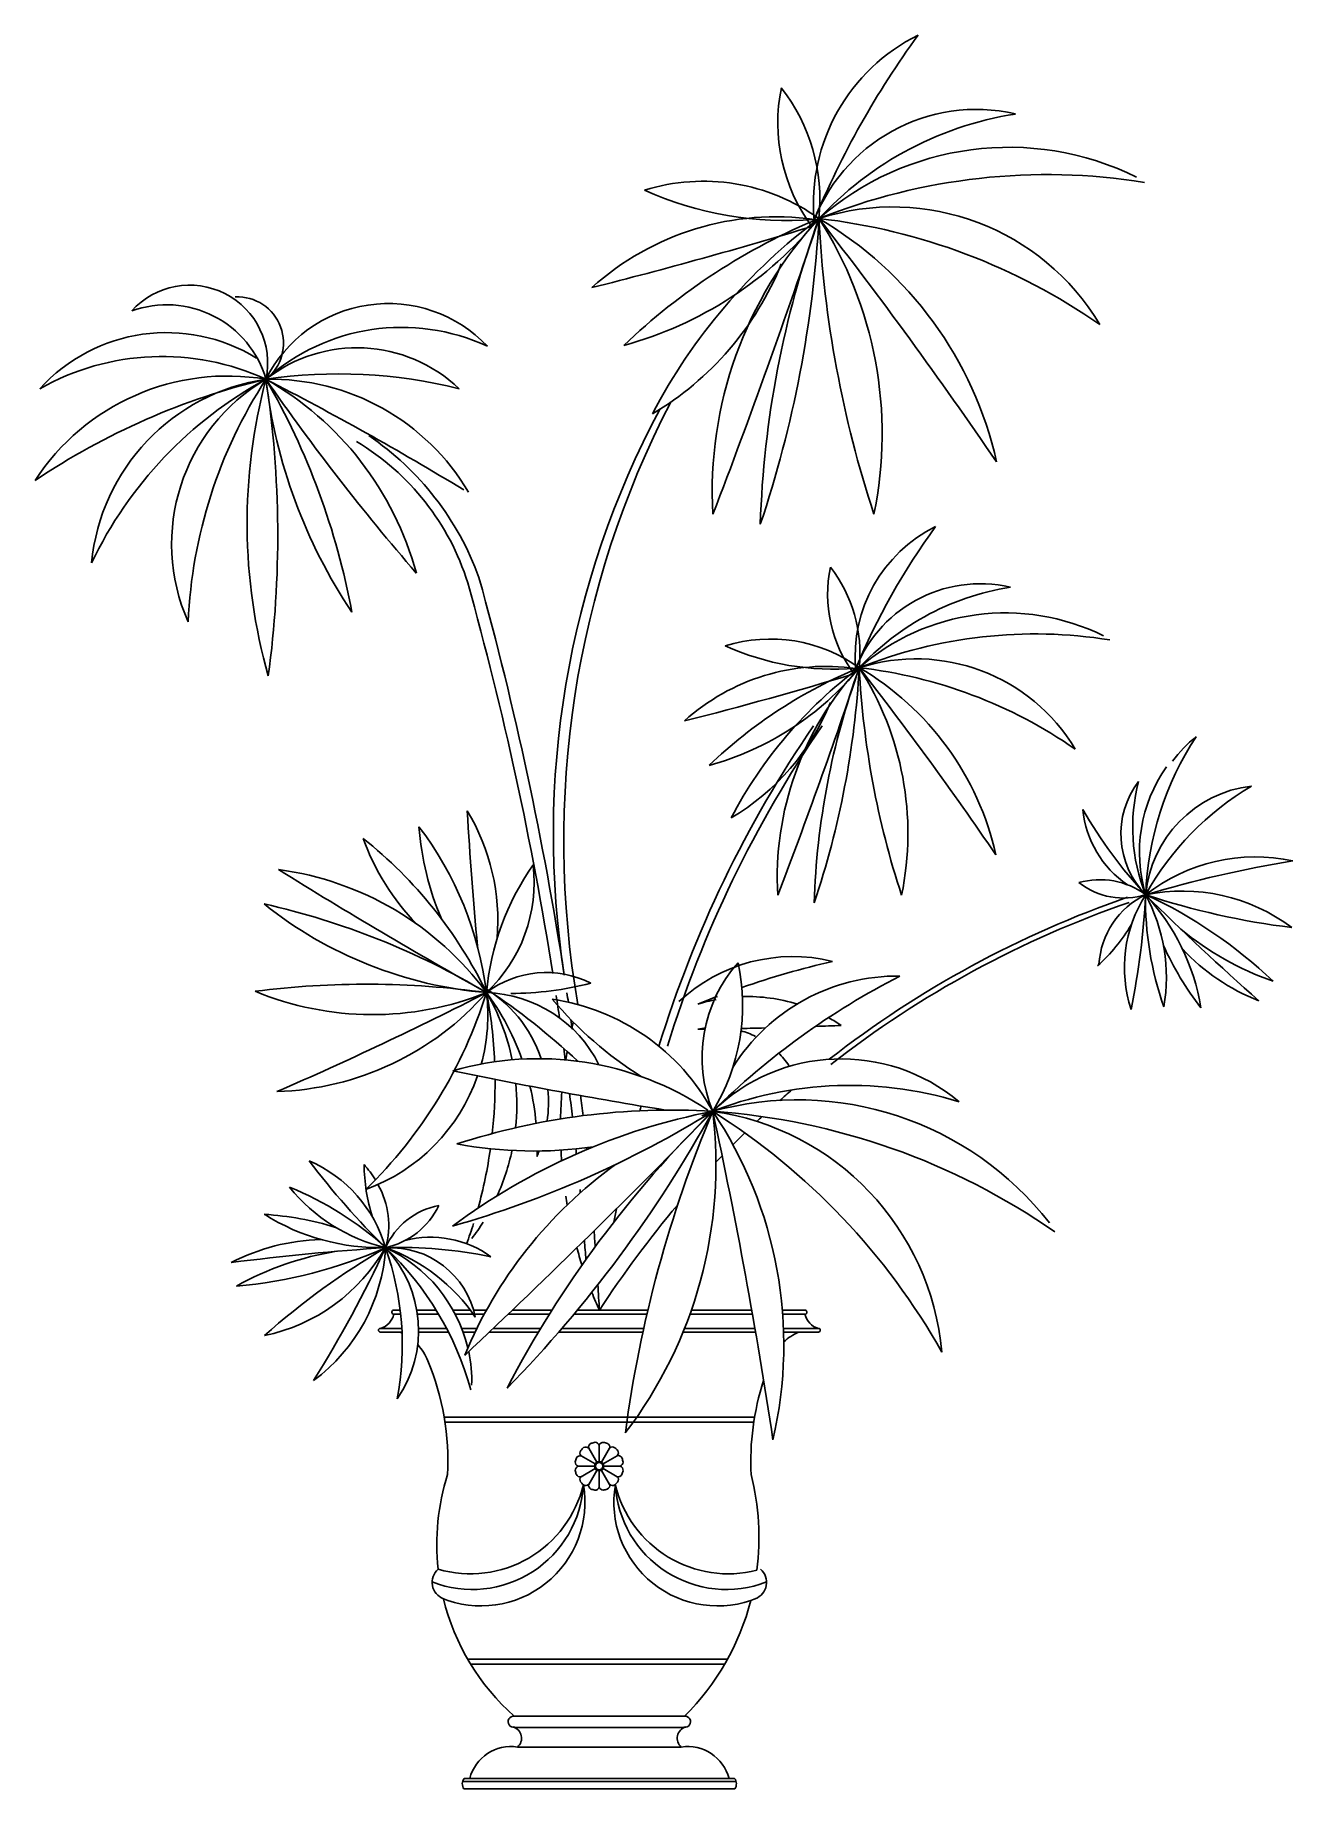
# Model space of a CAD drawing. Extents: x 729 to 1131, y 185 to 745.
import ezdxf

# ---------------------------------------------------------------- set-up
doc = ezdxf.new("R2010")
doc.units = 0
doc.header["$LTSCALE"] = 0.9
doc.header["$MEASUREMENT"] = 0
for name, color, linetype in [('3', 3, 'CONTINUOUS'), ('4', 4, 'CONTINUOUS'), ('7', 7, 'CONTINUOUS')]:
    doc.layers.add(name, color=color, linetype=linetype)

msp = doc.modelspace()

# ---------------------------------------------------------------- linework, layer by layer
at = {"layer": '3', "color": 3}
for p, q in [((843.85, 336.65), (846.1, 336.65)), ((851.43, 336.65), (858.21, 336.65)), ((863.56, 336.65), (869.22, 336.65)), ((869.68, 336.65), (872.75, 336.65)), ((880.37, 336.65), (893.57, 336.65)), ((901.38, 336.65), (924.68, 336.65)), ((938.41, 336.65), (958.34, 336.65)), ((968, 336.65), (975.14, 336.65)), ((851.78, 332.12), (860.74, 332.12)), ((865.62, 332.12), (870.41, 332.12)), ((875.61, 332.12), (890.79, 332.12)), ((897.54, 332.12), (923.66, 332.12)), ((936.69, 332.12), (959.13, 332.12)), ((968.25, 332.12), (979.38, 332.12)), ((968.3, 330.9), (973.1, 330.9)), ((859.96, 303.79), (959.03, 303.79)), ((860.42, 302.26), (958.57, 302.26)), ((903.65, 291.49), (908.12, 288.91)), ((908.12, 288.91), (903.65, 291.49)), ((903.65, 291.49), (908.12, 288.91)), ((908.12, 288.91), (903.65, 291.49)), ((906.1, 293.93), (908.67, 289.46)), ((908.67, 289.46), (906.1, 293.93)), ((906.1, 293.93), (908.67, 289.46)), ((908.67, 289.46), (906.1, 293.93)), ((909.43, 294.82), (909.43, 289.67)), ((909.43, 289.67), (909.43, 294.82)), ((909.43, 294.82), (909.43, 289.67)), ((909.43, 289.67), (909.43, 294.82)), ((912.77, 293.93), (910.19, 289.46)), ((910.19, 289.46), (912.77, 293.93)), ((912.77, 293.93), (910.19, 289.46)), ((910.19, 289.46), (912.77, 293.93)), ((915.21, 291.49), (910.74, 288.91)), ((910.74, 288.91), (915.21, 291.49)), ((915.21, 291.49), (910.74, 288.91)), ((910.74, 288.91), (915.21, 291.49)), ((902.76, 288.15), (907.92, 288.15)), ((907.92, 288.15), (902.76, 288.15)), ((902.76, 288.15), (907.92, 288.15)), ((907.92, 288.15), (902.76, 288.15)), ((903.65, 284.82), (908.12, 287.4)), ((908.12, 287.4), (903.65, 284.82)), ((903.65, 284.82), (908.12, 287.4)), ((908.12, 287.4), (903.65, 284.82)), ((906.1, 282.37), (908.67, 286.84)), ((908.67, 286.84), (906.1, 282.37)), ((906.1, 282.37), (908.67, 286.84)), ((908.67, 286.84), (906.1, 282.37)), ((909.43, 281.48), (909.43, 286.64)), ((909.43, 286.64), (909.43, 281.48)), ((909.43, 281.48), (909.43, 286.64)), ((909.43, 286.64), (909.43, 281.48)), ((912.77, 282.37), (910.19, 286.84)), ((910.19, 286.84), (912.77, 282.37)), ((912.77, 282.37), (910.19, 286.84)), ((910.19, 286.84), (912.77, 282.37)), ((915.21, 284.82), (910.74, 287.4)), ((910.74, 287.4), (915.21, 284.82)), ((915.21, 284.82), (910.74, 287.4)), ((910.74, 287.4), (915.21, 284.82)), ((916.1, 288.15), (910.95, 288.15)), ((910.95, 288.15), (916.1, 288.15)), ((916.1, 288.15), (910.95, 288.15)), ((910.95, 288.15), (916.1, 288.15)), ((867.47, 226.58), (950.38, 226.58)), ((868.38, 225.05), (949.52, 225.05)), ((865.84, 187.54), (953.15, 187.54))]:
    msp.add_line(p, q, dxfattribs=at)
for radius in [1.51, 1.16]:
    msp.add_circle((909.43, 288.15), radius, dxfattribs=at)
for centre, radius, start, end in [((903.37, 290.1), 1.42, 78.5818, 149.1295), ((904.58, 292.4), 1.3, 142.8768, 224.7807), ((909.43, 288.15), 7.75, 129.8335, 139.4619), ((905.16, 292.86), 1.42, 48.5818, 119.1295), ((907.36, 294.26), 1.3, 112.8768, 194.7807), ((909.43, 288.15), 7.75, 99.8335, 109.4619), ((908.09, 294.37), 1.42, 18.5818, 89.1295), ((910.69, 294.48), 1.3, 82.8768, 164.7807), ((909.43, 288.15), 7.75, 69.8335, 79.4619), ((911.38, 294.21), 1.42, 348.5818, 59.1295), ((913.68, 293.01), 1.3, 52.8768, 134.7807), ((909.43, 288.15), 7.75, 39.8335, 49.4619), ((914.14, 292.43), 1.42, 318.5818, 29.1295), ((915.54, 290.23), 1.3, 22.8768, 104.7807), ((903.21, 286.81), 1.42, 108.5818, 179.1295), ((909.43, 288.15), 7.75, 189.8335, 199.4619), ((903.1, 289.41), 1.3, 172.8768, 254.7807), ((909.43, 288.15), 7.75, 159.8335, 169.4619), ((903.32, 286.08), 1.3, 202.8768, 284.7807), ((915.49, 286.21), 1.42, 258.5818, 329.1295), ((915.65, 289.5), 1.42, 288.5818, 359.1295), ((915.76, 286.9), 1.3, 352.8768, 74.7807), ((909.43, 288.15), 7.75, 339.8335, 349.4619), ((909.43, 288.15), 7.75, 9.8335, 19.4619), ((868.99, 284.29), 35.46, 248.8026, 356.7236), ((868.32, 290.92), 37.1, 253.9422, 346.4999), ((871.77, 276.68), 33.1, 247.404, 9.7084), ((904.72, 283.88), 1.42, 138.5818, 209.1295), ((909.43, 288.15), 7.75, 219.8335, 229.4619), ((905.18, 283.3), 1.3, 232.8768, 314.7807), ((907.49, 282.09), 1.42, 168.5818, 239.1295), ((909.43, 288.15), 7.75, 249.8335, 259.4619), ((908.18, 281.82), 1.3, 262.8768, 344.7807), ((910.78, 281.93), 1.42, 198.5818, 269.1295), ((909.43, 288.15), 7.75, 279.8335, 289.4619), ((911.51, 282.04), 1.3, 292.8768, 14.7807), ((913.71, 283.44), 1.42, 228.5818, 299.1295), ((947.22, 276.68), 33.1, 170.2916, 292.596), ((909.43, 288.15), 7.75, 309.8335, 319.4619), ((950, 284.29), 35.46, 183.2764, 291.1974), ((950.67, 290.92), 37.1, 193.5001, 284.1402), ((914.28, 283.9), 1.3, 322.8768, 44.7807), ((861.68, 251.06), 5.55, 130.6145, 249.3941), ((957.31, 251.06), 5.55, 290.6059, 49.3855)]:
    msp.add_arc(centre, radius, start, end, dxfattribs=at)
at = {"layer": '4'}
for p, q in [((843.71, 337.89), (845.97, 337.89)), ((851.24, 337.89), (857.46, 337.89)), ((862.89, 337.89), (868.32, 337.89)), ((869.35, 337.89), (873.43, 337.89)), ((881.67, 337.89), (894.35, 337.89)), ((902.41, 337.89), (924.97, 337.89)), ((938.85, 337.89), (958.12, 337.89)), ((967.9, 337.89), (975.28, 337.89)), ((839.61, 332.12), (846.44, 332.12)), ((839.61, 330.9), (846.49, 330.9)), ((973.1, 330.9), (979.38, 330.93)), ((866.29, 185.2), (952.7, 185.2))]:
    msp.add_line(p, q, dxfattribs=at)
for points in [[(959.73, 254.95, 0.095799), (957.92, 285.47, 0.095799)], [(936.5, 204.91, 1.17062), (936.65, 208.39, 0.134662), (957.86, 245.34, 0.134662)]]:
    msp.add_lwpolyline(points, format="xyb", dxfattribs=at)
for centre, radius, start, end in [((1243.45, 575.23), 287.49, 143.875, 157.358), ((1029.74, 665.48), 55.51, 76.9068, 160.8892), ((1052.39, 503.96), 196.24, 80.889, 111.7839), ((942.72, 635.11), 62.98, 54.1973, 107.3956), ((965.91, 598.93), 87.83, 82.0088, 132.0369), ((1055.39, 501.37), 199.77, 112.3052, 133.7393), ((1073.99, 599.09), 128.47, 137.3111, 183.2295), ((-214.31, -245.17), 1514.19, 34.31922, 37.95815), ((957.3, 491.33), 196.13, 55.2171, 83.4824), ((1340.21, 704.51), 361.11, 182.9087, 198.1795), ((842.1, 615.49), 43.58, 43.3952, 153.5334), ((771.39, 595.05), 54.74, 58.3889, 137.6839), ((832.18, 597.77), 47.18, 46.3528, 128.0664), ((790.82, 562.71), 73.24, 80.3577, 146.9891), ((812.61, 570.16), 65.45, 98.366, 174.602), ((833.94, 582.35), 60.94, 120.4095, 204.0335), ((975.62, 588.95), 178.55, 165.0828, 195.8274), ((804.66, 561.71), 73.22, 30.4805, 91.2242), ((753.08, 546.54), 101.54, 15.149, 60.4914), ((600.34, 517.85), 234.12, 10.5281, 29.9997), ((473.11, 584.96), 333.74, 352.3021, 8.6081), ((1182.95, 489.62), 288.15, 151.9099, 188.9547), ((790.72, 546.01), 80.43, 17.3598, 59.0989), ((1037.31, 546.5), 46.22, 116.3434, 184.9429), ((-200.46, 272.26), 1108.68, 8.97907, 15.57907), ((1031.03, 526.96), 42.7, 76.9068, 160.8892), ((1039.05, 489.51), 70.87, 63.7285, 131.3245), ((964.1, 503.61), 48.44, 54.1973, 107.3956), ((981.93, 475.77), 67.56, 82.0088, 132.0369), ((1050.76, 400.73), 153.67, 112.3052, 133.7393), ((919.8, 602.22), 93.79, 285.2829, 320.7617), ((1065.07, 475.89), 98.82, 137.3111, 183.2295), ((1221.67, 460.01), 243.76, 160.1217, 178.1562), ((74.07, -173.53), 1164.76, 34.31922, 37.95815), ((975.31, 393), 150.87, 55.2171, 83.4824), ((1269.86, 556.99), 277.78, 182.9087, 198.1795), ((1286.95, 312.18), 374.92, 145.5318, 162.9489), ((1129.54, 484), 47.68, 145.0877, 196.5212), ((809.54, 462.21), 67.56, 355.1133, 31.1759), ((745.7, 377.32), 142, 25.8575, 51.4903), ((764.81, 425.84), 109.49, 7.033, 37.2897), ((1118.8, 425.76), 56.77, 77.7636, 127.9896), ((794, 380.54), 98.82, 36.4501, 82.3684), ((957.16, 431.78), 84.01, 144.9726, 174.8982), ((1095.25, 446.73), 26.36, 115.603, 176.743), ((1120.25, 447.22), 43.19, 147.3917, 198.0421), ((1159.17, 696.66), 238.38, 251.5837, 263.0763), ((748.89, 229.74), 243.76, 59.2607, 77.2952), ((1179.96, 495.12), 99.26, 204.3261, 217.7146), ((1115.21, 229.52), 241.41, 117.0491, 134.6139), ((342.94, 1476.16), 1164.76, 293.45818, 297.09711), ((729.5, 484.31), 150.87, 314.3561, 342.6214), ((872.2, 397.78), 41.49, 26.4079, 88.2209), ((988.5, 516.67), 123.15, 220.2148, 237.7986), ((1187.71, 1987.81), 1606.74, 258.33202, 260.79271), ((725.27, 410.65), 150.95, 353.7795, 0.3403), ((989.43, 289.8), 119.84, 73.074, 113.2255), ((774.44, 677.37), 324.8, 285.759, 301.8144), ((-797.16, 2094.35), 2429.74, 313.21295, 315.83107), ((1314.3, 246.11), 400, 157.1605, 172.4312), ((829.68, 217.67), 217.25, 29.4688, 57.7341), ((930.63, 184.52), 217.37, 55.1407, 86.0356), ((-693.65, 46.64), 1677.26, 8.57096, 12.20988), ((888.56, 523.76), 135.05, 259.5346, 278.0851), ((799.75, 345.93), 43.19, 16.0206, 66.6711), ((771.08, 279.78), 105.09, 48.0198, 67.919), ((796.24, 269.45), 99.26, 72.9551, 86.3436), ((822.63, 293.53), 67.01, 91.7779, 117.1759), ((855.68, 328.36), 32.83, 54.161, 104.4209), ((840.75, 261.64), 96.27, 99.0247, 119.2709), ((961.22, 151.85), 238.38, 120.2126, 131.7053), ((502.22, 514.14), 373.3, 327.851, 335.2579), ((821.22, 314.64), 47.68, 13.7167, 65.1502), ((842.77, 330.22), 27.67, 11.3685, 93.1045), ((813.37, 331.44), 38.41, 325.3857, 43.4228), ((838.05, 337.87), 5.95, 285.1811, 348.0681), ((843.88, 337.28), 0.634, 105.7937, 266.9162), ((980.94, 337.87), 5.95, 191.9319, 254.8189), ((975.11, 337.28), 0.634, 273.0838, 74.2063), ((839.61, 331.53), 0.599, 90, 270), ((839.43, 315.79), 16.44, 64.5195, 67.3037), ((979.56, 315.79), 16.44, 113.1505, 132.9665), ((979.38, 331.53), 0.599, 270, 90), ((839.43, 315.79), 16.44, 21.2968, 42.6748), ((822.83, 315.44), 45.93, 358.1902, 11.6908), ((777.61, 289.64), 83.56, 357.0892, 22.6065), ((1041.38, 289.64), 83.56, 161.9861, 182.9108), ((930.9, 263.27), 73.27, 162.3563, 186.2641), ((930.9, 263.27), 73.27, 193.7444, 228.4993), ((882.14, 206.64), 1.76, 83.3605, 281.3383), ((880.98, 201.39), 3.69, 309.8027, 75.2971), ((938.01, 201.39), 3.69, 104.7029, 230.1973), ((881.33, 185.02), 13.69, 81.5473, 164.9369), ((937.66, 185.02), 13.69, 15.0631, 98.4527), ((868.57, 186.85), 2.81, 142.0108, 215.7347), ((950.42, 186.85), 2.81, 324.2653, 37.9892)]:
    msp.add_arc(centre, radius, start, end, dxfattribs=at)
at = {"layer": '4', "color": 7}
for centre, radius, start, end in [((840.24, 474.49), 48.44, 313.3362, 6.5346), ((1184.77, 159.4), 328.08, 108.9791, 127.9859), ((815.91, 365.01), 26.36, 344.232, 29.5438)]:
    msp.add_arc(centre, radius, start, end, dxfattribs=at)
at = {"layer": '7'}
for p, q in [((851.78, 330.9), (861.37, 330.9)), ((866.07, 330.9), (869.82, 330.9)), ((874.33, 330.9), (890.05, 330.9)), ((896.48, 330.9), (923.39, 330.9)), ((936.2, 330.9), (959.34, 330.9)), ((881.93, 208.39), (936.65, 208.39)), ((882.28, 204.85), (936.71, 204.85)), ((883.35, 198.56), (935.64, 198.56)), ((866.35, 188.58), (952.64, 188.58))]:
    msp.add_line(p, q, dxfattribs=at)
for centre, radius, start, end in [((1037.9, 690.87), 60.09, 116.3434, 184.9429), ((1022.48, 716.77), 56.03, 168.5114, 216.2404), ((921.47, 692.09), 58.39, 354.1999, 37.8693), ((1058.91, 612.63), 108.19, 98.8223, 138.9737), ((1040.16, 616.79), 92.13, 63.7285, 131.3245), ((969.18, 796.75), 111.18, 245.963, 274.5586), ((1003.09, 612.83), 77.04, 30.9183, 107.7812), ((554.21, 2071.11), 1450.53, 284.08029, 286.9578), ((885.13, 763.31), 121.92, 285.2829, 320.7617), ((1089.93, 538.22), 184.6, 126.7185, 152.3514), ((-1101.56, 1379.32), 2193.51, 338.96122, 341.57933), ((610.67, 706.4), 369.45, 341.4132, 356.8647), ((1277.57, 578.44), 316.88, 160.1217, 178.1562), ((918.68, 582.2), 120.5, 12.6248, 59.6526), ((872.68, 617.49), 127.06, 348.358, 32.7302), ((876.24, 708.67), 98.52, 300.6169, 337.9687), ((778.73, 640.03), 24.9, 348.1454, 137.9612), ((793.97, 646.49), 14.73, 308.2287, 92.5549), ((771.45, 625.71), 32.96, 16.2187, 109.8878), ((846.41, 586.53), 64.94, 65.0857, 131.8429), ((769.94, 562.92), 79.26, 65.2708, 119.4972), ((855.21, 415.84), 225.19, 103.3831, 123.9637), ((865.34, 520.09), 130.61, 118.4643, 154.5037), ((932.08, 550.88), 153.94, 146.9182, 177.5248), ((826.36, 478.4), 158.23, 75.9616, 98.4575), ((970.72, 654.6), 168.78, 186.6978, 213.83), ((1398.18, 1047.3), 724.02, 214.72143, 220.91888), ((331.38, -282.97), 1032, 58.7829, 62.80096), ((1202.26, 487.66), 304.13, 152.5995, 189.8855), ((783.46, 539.89), 93.2, 19.9582, 55.774), ((1195.43, 457.54), 221.14, 143.875, 157.358), ((-197.45, 276.01), 1108.68, 8.75511, 15.46848), ((1025.45, 566.42), 43.1, 168.5114, 216.2404), ((947.75, 547.44), 44.92, 354.1999, 37.8693), ((1053.47, 486.31), 83.23, 98.8223, 138.9737), ((984.45, 627.94), 85.52, 245.963, 274.5586), ((1048.46, 402.72), 150.95, 80.889, 111.7839), ((1077.33, 429.07), 142, 126.7185, 152.3514), ((-608.43, 1076.07), 1687.32, 338.96122, 341.57933), ((708.67, 558.44), 284.19, 341.4132, 356.8647), ((1010.54, 486.46), 59.26, 30.9183, 107.7812), ((910.22, 490.05), 97.74, 348.358, 32.7302), ((945.61, 462.91), 92.69, 12.6248, 59.6526), ((665.24, 1608.22), 1115.8, 284.08029, 286.9578), ((912.95, 560.19), 75.79, 300.6169, 337.9687), ((1289.68, 312.18), 374.92, 145.5318, 162.9489), ((1182.36, 466.9), 98.56, 146.7804, 177.9094), ((1129.16, 485.49), 45.93, 129.5612, 143.0619), ((1103.61, 489.88), 27.67, 142.7395, 224.4755), ((1137.87, 491.96), 58.17, 165.3932, 201.7123), ((1164.94, 425.33), 92.81, 120.6705, 150.8801), ((1122.12, 467.01), 38.41, 96.7568, 174.7938), ((1981.38, 559.85), 1115.8, 183.21925, 185.44082), ((1096.47, 500.8), 32.83, 185.5321, 235.792), ((1188.13, 568.57), 143.14, 209.7038, 223.2479), ((905.44, 514.05), 75.79, 199.7559, 224.3121), ((945.29, 499.35), 93.64, 184.3931, 202.9558), ((1190.66, 112.76), 373.3, 99.2221, 106.629), ((1698.76, 1910.97), 1687.32, 238.10018, 240.71829), ((1069.2, 450.36), 24.9, 53.9331, 105.5726), ((1076.83, 492.57), 23.17, 231.8351, 287.6707), ((825.23, 484.92), 259.04, 348.6267, 356.8072), ((1188.84, 469.41), 105.09, 179.3908, 199.2901), ((1034.83, 444.08), 55.62, 350.2859, 28.395), ((1033.18, 423.38), 69.14, 9.1699, 42.9888), ((1658.44, 1048.16), 814.81, 225.14632, 228.63291), ((1144.45, 499.01), 67.01, 205.1145, 205.2553), ((1179.96, 495.12), 99.26, 194.3184, 194.4266), ((1095.53, 413.33), 58.3, 53.2189, 101.5736), ((1020.97, 334.29), 150.02, 46.3653, 65.2138), ((884.47, 570.04), 131.25, 231.3555, 265.2003), ((1185.32, 157.77), 328.08, 108.9791, 127.9859), ((1031.55, 489.13), 55.42, 311.7957, 329.3796), ((1156.4, 533.69), 96.27, 230.3957, 250.642), ((971.19, 397.79), 52.96, 76.1264, 133.2452), ((987.64, 418.59), 45.37, 138.2659, 202.3068), ((890.54, 435.21), 64.68, 328.4517, 12.121), ((1044.93, 182.46), 273.63, 102.8903, 109.1935), ((1144.45, 499.01), 67.01, 223.149, 248.5469), ((892.53, 414.15), 31.51, 63.1532, 127.194), ((881.09, 540.53), 101.56, 270.0569, 284.6413), ((1004.6, 382.7), 61.83, 89.2361, 148.1346), ((835.05, 164.15), 277.78, 82.0477, 97.3185), ((837.08, 529.96), 97.74, 247.497, 291.8692), ((803.75, 500.32), 92.69, 271.7637, 318.7916), ((814.65, 432.11), 59.26, 344.6698, 6.9201), ((806.42, 389.97), 83.23, 19.6966, 38.1127), ((850.56, 404.35), 42.7, 18.8729, 60.0282), ((812.27, 403.53), 70.87, 11.6214, 30.4635), ((809.54, 462.21), 67.56, 341.1477, 341.5885), ((751.41, 255.98), 221.14, 46.8623, 56.497), ((725.27, 410.65), 150.95, 2.4726, 10.9229), ((884.33, 368.14), 69.76, 28.449, 81.6473), ((-200.46, 272.26), 1108.68, 8.23819, 8.61595), ((-197.45, 276.01), 1108.68, 8.3079, 8.46537), ((1044.93, 182.46), 273.63, 110.922, 112.3386), ((956.78, 384.93), 53.06, 100.9095, 107.3799), ((956.78, 384.93), 53.06, 72.5291, 91.7439), ((956.78, 384.93), 53.06, 55.6706, 60.6695), ((-197.45, 276.01), 1108.68, 7.85965, 8.01698), ((1039.43, 396.02), 142.35, 166.2533, 167.1187), ((946.89, 400.17), 28.01, 97.1084, 102.2832), ((908.79, 2520.83), 2093.54, 270.87967, 270.94497), ((946.89, 400.17), 28.01, 63.7005, 73.7946), ((908.79, 2520.83), 2093.54, 271.2592, 271.46156), ((908.79, 2520.83), 2093.54, 271.91146, 272.13274), ((-200.46, 272.26), 1108.68, 7.54287, 7.73338), ((1039.43, 396.02), 142.35, 170.1038, 171.2098), ((946.89, 400.17), 28.01, 34.4168, 45.1887), ((890.05, 320.88), 97.29, 56.2605, 106.2887), ((-197.45, 276.01), 1108.68, 7.32732, 7.34884), ((986.69, 359.48), 58.63, 50.0839, 134.4079), ((814.65, 432.11), 59.26, 290.0573, 340.8378), ((812.27, 403.53), 70.87, 354.0101, 5.4419), ((806.42, 389.97), 83.23, 5.213, 13.4877), ((850.56, 404.35), 42.7, 351.7264, 5.3128), ((1039.43, 396.02), 142.35, 175.3845, 178.8254), ((-200.46, 272.26), 1108.68, 6.59137, 6.98239), ((-197.45, 276.01), 1108.68, 6.41991, 6.75357), ((1385.08, 274.75), 479.76, 164.4885, 164.6752), ((972.72, 302.97), 102.06, 37.9802, 105.5762), ((1184.77, 159.4), 328.08, 130.679, 131.5663), ((984.57, 200.63), 204.48, 100.9702, 126.6031), ((932.37, 180.49), 221.28, 86.5569, 107.9911), ((1191.13, 150.47), 351.01, 134.3735, 152.4079), ((587.33, 599.04), 409.24, 315.665, 331.1164), ((805.96, 384.26), 140.74, 322.6097, 6.9819), ((933.83, 316.85), 85.34, 5.1701, 82.0329), ((834.88, 326.92), 133.48, 346.8765, 33.9043), ((1184.77, 159.4), 328.08, 132.9088, 133.3026), ((1184.77, 159.4), 328.08, 134.2317, 135.165), ((725.27, 410.65), 150.95, 344.5851, 351.9137), ((812.27, 403.53), 70.87, 335.7895, 348.0708), ((806.42, 389.97), 83.23, 357.9612, 359.1276), ((850.56, 404.35), 42.7, 336.0458, 338.5196), ((1039.43, 396.02), 142.35, 182.8351, 184.1901), ((-200.46, 272.26), 1108.68, 5.98068, 6.06397), ((-197.45, 276.01), 1108.68, 5.85816, 5.88849), ((1184.77, 159.4), 328.08, 136.027, 136.5228), ((1023.04, 542.4), 259.04, 217.2556, 225.4361), ((889.83, 384.79), 55.42, 180.4247, 198.0086), ((811.03, 363.43), 31.39, 30.766, 41.8573), ((997.96, 269.03), 142.3, 125.8287, 157.4812), ((853.86, 412.1), 55.62, 218.9149, 257.0239), ((-200.46, 272.26), 1108.68, 5.33686, 5.39383), ((-197.45, 276.01), 1108.68, 5.28117, 5.28777), ((862.48, 348.53), 23.17, 100.464, 156.2997), ((835.85, 382.16), 24.9, 282.5621, 334.2016), ((1039.43, 396.02), 142.35, 188.7931, 189.9244), ((1184.77, 159.4), 328.08, 139.7274, 147.0409), ((1385.08, 274.75), 479.76, 168.5116, 169.0371), ((839.42, 427.02), 69.14, 237.7988, 271.6177), ((725.27, 410.65), 150.95, 340.0279, 342.6202), ((812.27, 403.53), 70.87, 322.8675, 328.0826), ((-200.46, 272.26), 1108.68, 4.23105, 4.55066), ((-197.45, 276.01), 1108.68, 4.25003, 4.51221), ((895.02, -455.14), 814.81, 93.77528, 97.26187), ((780.63, 495.07), 150.02, 274.9942, 293.8428), ((790.66, 386.87), 58.3, 281.8478, 330.2025), ((784.6, 361.2), 56.77, 306.3925, 356.6186), ((796.24, 269.45), 99.26, 62.9473, 63.0556), ((822.63, 293.53), 67.01, 73.7434, 73.8842), ((821.68, 303.13), 58.17, 34.0222, 70.3413), ((845.96, 214.79), 143.14, 78.3328, 91.8769), ((753.79, 326.85), 92.81, 349.2995, 19.5091), ((773.47, 286.31), 98.56, 15.4093, 46.5383), ((1039.43, 396.02), 142.35, 195.5576, 197.884), ((1039.43, 396.02), 142.35, 201.5979, 204.1034), ((-197.45, 276.01), 1108.68, 3.19956, 3.62257)]:
    msp.add_arc(centre, radius, start, end, dxfattribs=at)

doc.saveas('drawing.dxf')
